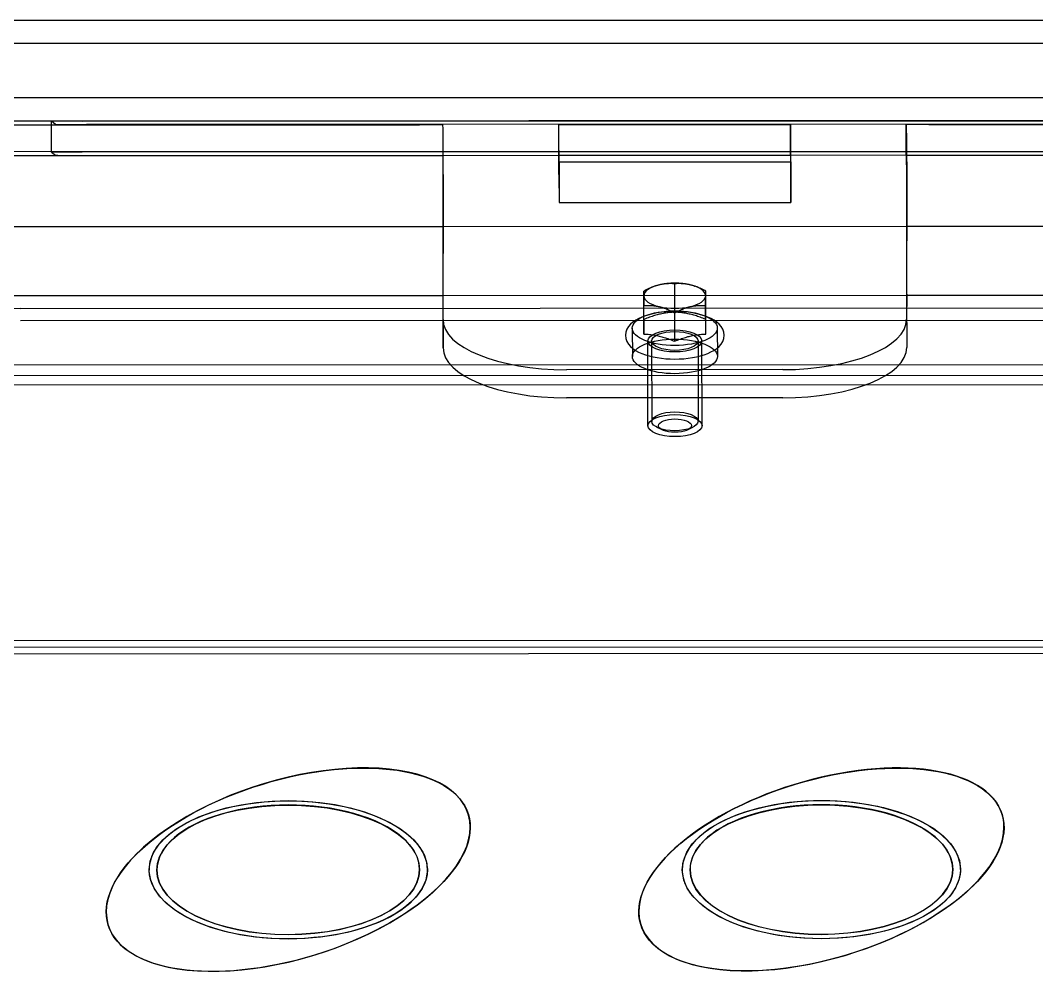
# Model space of a CAD drawing. Header units: millimetres. Extents: x 0 to 461941, y -159644 to 4828.
# Drawn here: x 230201.8 to 230267.5, y -149168.5 to -149106 of the extents above; entities that cross this region are included whole.
import ezdxf

# ---------------------------------------------------------------- set-up
doc = ezdxf.new("R2010")
doc.units = ezdxf.units.MM
doc.layers.add('AM_BOR', color=4, linetype='Continuous')
doc.layers.add('Xref Conv Decant Product Tote$0$EquipOther', color=90, linetype='Continuous')

# ---------------------------------------------------------------- blocks, each defined once
blk = doc.blocks.new('Xref Conv Decant Product Tote$0$Garvens ICS469-40 elev')
at = {"layer": 'Xref Conv Decant Product Tote$0$EquipOther', "ltscale": 0.5}
for p, q in [((438.845, 917.344), (439.355, 917.473)), ((439.083, 917.415), (440.056, 917.627)), ((439.355, 917.473), (439.878, 917.584)), ((439.878, 917.584), (440.411, 917.679)), ((440.056, 917.627), (441.071, 917.78)), ((440.411, 917.679), (440.953, 917.757)), ((440.953, 917.757), (441.501, 917.818)), ((441.071, 917.78), (442.114, 917.873)), ((441.501, 917.818), (442.055, 917.861)), ((442.055, 917.861), (442.613, 917.887)), ((442.114, 917.873), (443.172, 917.904)), ((442.613, 917.887), (443.172, 917.896)), ((443.172, 917.904), (444.229, 917.874)), ((443.172, 917.896), (443.731, 917.887)), ((443.731, 917.887), (444.287, 917.862)), ((444.229, 917.874), (445.272, 917.781)), ((444.287, 917.862), (444.84, 917.819)), ((444.84, 917.819), (445.388, 917.759)), ((445.272, 917.781), (446.286, 917.629)), ((445.388, 917.759), (445.928, 917.682)), ((445.928, 917.682), (446.459, 917.588)), ((446.286, 917.629), (447.258, 917.418)), ((446.459, 917.588), (446.979, 917.477)), ((446.979, 917.477), (447.488, 917.349)), ((473.345, 917.358), (473.855, 917.486)), ((473.583, 917.428), (474.555, 917.64)), ((473.855, 917.486), (474.377, 917.598)), ((474.377, 917.598), (474.911, 917.693)), ((474.555, 917.64), (475.571, 917.793)), ((474.911, 917.693), (475.453, 917.771)), ((475.453, 917.771), (476.001, 917.831)), ((475.571, 917.793), (476.614, 917.886)), ((476.001, 917.831), (476.555, 917.875)), ((476.555, 917.875), (477.112, 917.901)), ((476.614, 917.886), (477.672, 917.918)), ((477.112, 917.901), (477.672, 917.909)), ((477.672, 917.918), (478.729, 917.887)), ((477.672, 917.909), (478.23, 917.901)), ((478.23, 917.901), (478.787, 917.875)), ((478.729, 917.887), (479.772, 917.795)), ((478.787, 917.875), (479.34, 917.833)), ((479.34, 917.833), (479.887, 917.773)), ((479.772, 917.795), (480.786, 917.643)), ((479.887, 917.773), (480.428, 917.696)), ((480.428, 917.696), (480.959, 917.602)), ((480.786, 917.643), (481.758, 917.432)), ((480.959, 917.602), (481.479, 917.491)), ((481.479, 917.491), (481.988, 917.363)), ((481.758, 917.432), (482.673, 917.165)), ((436.549, 916.46), (437.317, 916.828)), ((436.975, 916.667), (437.414, 916.86)), ((437.317, 916.828), (438.166, 917.147)), ((437.414, 916.86), (437.873, 917.038)), ((437.873, 917.038), (438.351, 917.199)), ((438.166, 917.147), (439.083, 917.415)), ((438.351, 917.199), (438.845, 917.344)), ((447.258, 917.418), (448.174, 917.151)), ((447.488, 917.349), (447.982, 917.205)), ((447.982, 917.205), (448.458, 917.045)), ((448.174, 917.151), (449.02, 916.832)), ((448.458, 917.045), (448.915, 916.868)), ((448.915, 916.868), (449.351, 916.676)), ((449.02, 916.832), (449.786, 916.465)), ((471.049, 916.474), (471.817, 916.841)), ((471.475, 916.68), (471.914, 916.874)), ((471.817, 916.841), (472.666, 917.161)), ((471.914, 916.874), (472.373, 917.051)), ((472.373, 917.051), (472.851, 917.213)), ((472.666, 917.161), (473.583, 917.428)), ((472.851, 917.213), (473.345, 917.358)), ((481.988, 917.363), (482.481, 917.219)), ((482.481, 917.219), (482.958, 917.058)), ((482.673, 917.165), (483.52, 916.846)), ((482.958, 917.058), (483.415, 916.882)), ((483.415, 916.882), (483.851, 916.69)), ((483.52, 916.846), (484.286, 916.479)), ((435.808, 915.996), (436.17, 916.234)), ((435.872, 916.049), (436.549, 916.46)), ((436.17, 916.234), (436.56, 916.458)), ((436.56, 916.458), (436.975, 916.667)), ((449.351, 916.676), (449.764, 916.469)), ((449.764, 916.469), (450.152, 916.247)), ((449.786, 916.465), (450.461, 916.055)), ((450.152, 916.247), (450.513, 916.01)), ((454.974, 916.161), (454.974, 916.153)), ((470.308, 916.01), (470.67, 916.248)), ((470.372, 916.063), (471.049, 916.474)), ((470.67, 916.248), (471.06, 916.471)), ((471.06, 916.471), (471.475, 916.68)), ((483.851, 916.69), (484.264, 916.483)), ((484.264, 916.483), (484.652, 916.26)), ((484.286, 916.479), (484.96, 916.068)), ((484.652, 916.26), (485.013, 916.024)), ((489.435, 916.187), (489.435, 916.179)), ((434.833, 915.12), (435.297, 915.6)), ((434.914, 915.207), (435.177, 915.481)), ((435.177, 915.481), (435.476, 915.745)), ((435.297, 915.6), (435.872, 916.049)), ((435.476, 915.745), (435.808, 915.996)), ((450.461, 916.055), (451.033, 915.607)), ((450.513, 916.01), (450.842, 915.761)), ((450.842, 915.761), (451.139, 915.5)), ((451.033, 915.607), (451.495, 915.127)), ((451.139, 915.5), (451.402, 915.228)), ((469.333, 915.134), (469.797, 915.614)), ((469.414, 915.221), (469.677, 915.495)), ((469.677, 915.495), (469.976, 915.758)), ((469.797, 915.614), (470.372, 916.063)), ((469.976, 915.758), (470.308, 916.01)), ((484.96, 916.068), (485.533, 915.62)), ((485.013, 916.024), (485.342, 915.775)), ((485.342, 915.775), (485.639, 915.514)), ((485.533, 915.62), (485.995, 915.14)), ((485.639, 915.514), (485.902, 915.242)), ((434.485, 914.615), (434.833, 915.12)), ((434.498, 914.63), (434.686, 914.922)), ((434.686, 914.922), (434.914, 915.207)), ((451.402, 915.228), (451.629, 914.945)), ((451.495, 915.127), (451.839, 914.622)), ((451.629, 914.945), (451.817, 914.653)), ((468.985, 914.629), (469.333, 915.134)), ((468.998, 914.643), (469.186, 914.936)), ((469.186, 914.936), (469.414, 915.221)), ((485.902, 915.242), (486.128, 914.959)), ((485.995, 915.14), (486.339, 914.636)), ((486.128, 914.959), (486.317, 914.667)), ((434.244, 914.027), (434.35, 914.331)), ((434.261, 914.093), (434.485, 914.615)), ((434.35, 914.331), (434.498, 914.63)), ((451.817, 914.653), (451.966, 914.355)), ((451.839, 914.622), (452.061, 914.1)), ((451.966, 914.355), (452.072, 914.052)), ((468.744, 914.041), (468.85, 914.344)), ((468.761, 914.107), (468.985, 914.629)), ((468.85, 914.344), (468.998, 914.643)), ((486.317, 914.667), (486.466, 914.369)), ((486.339, 914.636), (486.561, 914.114)), ((486.466, 914.369), (486.572, 914.066)), ((434.159, 913.408), (434.18, 913.719)), ((434.163, 913.561), (434.261, 914.093)), ((434.194, 913.026), (434.163, 913.561)), ((434.18, 913.719), (434.244, 914.027)), ((452.061, 914.1), (452.155, 913.568)), ((452.072, 914.052), (452.137, 913.745)), ((452.155, 913.568), (452.122, 913.034)), ((452.137, 913.745), (452.159, 913.436)), ((468.659, 913.422), (468.68, 913.733)), ((468.663, 913.574), (468.761, 914.107)), ((468.694, 913.04), (468.663, 913.574)), ((468.68, 913.733), (468.744, 914.041)), ((486.561, 914.114), (486.655, 913.581)), ((486.572, 914.066), (486.637, 913.759)), ((486.655, 913.581), (486.622, 913.047)), ((486.637, 913.759), (486.659, 913.45)), ((434.159, 913.408), (434.159, 913.416)), ((434.233, 912.838), (434.159, 913.408)), ((434.352, 912.498), (434.194, 913.026)), ((434.451, 912.281), (434.233, 912.838)), ((434.659, 913.417), (434.659, 913.409)), ((451.659, 913.444), (451.659, 913.435)), ((452.087, 912.865), (451.87, 912.307)), ((452.122, 913.034), (451.96, 912.505)), ((452.159, 913.436), (452.087, 912.865)), ((452.159, 913.436), (452.159, 913.445)), ((468.659, 913.422), (468.659, 913.43)), ((468.733, 912.852), (468.659, 913.422)), ((468.852, 912.512), (468.694, 913.04)), ((468.951, 912.295), (468.733, 912.852)), ((469.159, 913.431), (469.159, 913.423)), ((486.159, 913.457), (486.159, 913.449)), ((486.586, 912.879), (486.37, 912.321)), ((486.622, 913.047), (486.46, 912.519)), ((486.659, 913.45), (486.586, 912.879)), ((486.659, 913.45), (486.659, 913.458)), ((434.636, 911.984), (434.352, 912.498)), ((434.808, 911.744), (434.451, 912.281)), ((451.87, 912.307), (451.516, 911.77)), ((451.96, 912.505), (451.674, 911.991)), ((469.136, 911.998), (468.852, 912.512)), ((469.308, 911.758), (468.951, 912.295)), ((486.37, 912.321), (486.016, 911.784)), ((486.46, 912.519), (486.174, 912.004)), ((435.04, 911.491), (434.636, 911.984)), ((435.291, 911.241), (434.808, 911.744)), ((451.516, 911.77), (451.033, 911.263)), ((451.674, 911.991), (451.267, 911.497)), ((469.54, 911.504), (469.136, 911.998)), ((469.791, 911.254), (469.308, 911.758)), ((486.016, 911.784), (485.533, 911.277)), ((486.174, 912.004), (485.767, 911.511)), ((435.558, 911.026), (435.04, 911.491)), ((435.888, 910.777), (435.291, 911.241)), ((436.183, 910.596), (435.558, 911.026)), ((450.746, 911.032), (450.119, 910.601)), ((451.033, 911.263), (450.436, 910.797)), ((451.267, 911.497), (450.746, 911.032)), ((470.058, 911.04), (469.54, 911.504)), ((470.388, 910.791), (469.791, 911.254)), ((470.682, 910.61), (470.058, 911.04)), ((485.246, 911.046), (484.619, 910.615)), ((485.533, 911.277), (484.936, 910.811)), ((485.767, 911.511), (485.246, 911.046)), ((431.344, 910.683), (431.345, 910.675)), ((436.588, 910.357), (435.888, 910.777)), ((436.904, 910.207), (436.183, 910.596)), ((437.374, 909.988), (436.588, 910.357)), ((437.712, 909.863), (436.904, 910.207)), ((449.396, 910.211), (448.586, 909.867)), ((449.738, 910.376), (448.952, 910.004)), ((450.119, 910.601), (449.396, 910.211)), ((450.436, 910.797), (449.738, 910.376)), ((465.883, 910.685), (465.883, 910.676)), ((471.088, 910.371), (470.388, 910.791)), ((471.404, 910.22), (470.682, 910.61)), ((471.874, 910.002), (471.088, 910.371)), ((472.212, 909.877), (471.404, 910.22)), ((483.896, 910.225), (483.086, 909.881)), ((484.238, 910.39), (483.451, 910.018)), ((484.619, 910.615), (483.896, 910.225)), ((484.936, 910.811), (484.238, 910.39)), ((438.231, 909.673), (437.374, 909.988)), ((438.594, 909.57), (437.712, 909.863)), ((439.149, 909.413), (438.231, 909.673)), ((439.54, 909.33), (438.594, 909.57)), ((447.702, 909.573), (446.755, 909.333)), ((448.094, 909.686), (447.177, 909.423)), ((448.586, 909.867), (447.702, 909.573)), ((448.952, 910.004), (448.094, 909.686)), ((472.731, 909.687), (471.874, 910.002)), ((473.094, 909.583), (472.212, 909.877)), ((473.649, 909.426), (472.731, 909.687)), ((474.04, 909.344), (473.094, 909.583)), ((482.202, 909.587), (481.255, 909.347)), ((482.594, 909.7), (481.677, 909.437)), ((483.086, 909.881), (482.202, 909.587)), ((483.451, 910.018), (482.594, 909.7)), ((440.114, 909.209), (439.149, 909.413)), ((440.534, 909.148), (439.54, 909.33)), ((441.111, 909.064), (440.114, 909.209)), ((441.565, 909.026), (440.534, 909.148)), ((442.131, 908.977), (441.111, 909.064)), ((442.617, 908.965), (441.565, 909.026)), ((443.163, 908.949), (442.131, 908.977)), ((443.676, 908.965), (442.617, 908.965)), ((444.195, 908.98), (443.163, 908.949)), ((444.728, 909.027), (443.676, 908.965)), ((445.215, 909.069), (444.195, 908.98)), ((445.759, 909.151), (444.728, 909.027)), ((446.212, 909.217), (445.215, 909.069)), ((446.755, 909.333), (445.759, 909.151)), ((447.177, 909.423), (446.212, 909.217)), ((474.614, 909.223), (473.649, 909.426)), ((475.034, 909.162), (474.04, 909.344)), ((475.611, 909.077), (474.614, 909.223)), ((476.065, 909.04), (475.034, 909.162)), ((476.631, 908.991), (475.611, 909.077)), ((477.117, 908.978), (476.065, 909.04)), ((477.663, 908.962), (476.631, 908.991)), ((478.176, 908.979), (477.117, 908.978)), ((478.695, 908.993), (477.663, 908.962)), ((479.228, 909.041), (478.176, 908.979)), ((479.715, 909.083), (478.695, 908.993)), ((480.259, 909.164), (479.228, 909.041)), ((480.712, 909.231), (479.715, 909.083)), ((481.255, 909.347), (480.259, 909.164)), ((481.677, 909.437), (480.712, 909.231)), ((563.119, 899.482), (342.12, 899.394)), ((563.12, 899.067), (342.12, 898.98)), ((342.121, 898.565), (563.121, 898.653)), ((342.121, 898.565), (563.121, 898.653)), ((327.657, 882.016), (577.657, 882.115)), ((592.621, 881.501), (312.622, 881.39)), ((595.618, 880.812), (309.619, 880.699)), ((312.631, 876.229), (437.63, 876.279)), ((467.63, 876.291), (592.63, 876.34))]:
    blk.add_line(p, q, dxfattribs=at)
at = {"layer": 'Xref Conv Decant Product Tote$0$EquipOther', "ltscale": 5.711227}
for p, q in [((450.886, 884.697), (450.894, 879.216)), ((454.386, 884.702), (454.394, 879.221))]:
    blk.add_line(p, q, dxfattribs=at)
at = {"layer": 'Xref Conv Decant Product Tote$0$EquipOther', "ltscale": 0.510453}
for p, q in [((451.82, 884.974), (451.482, 884.807)), ((453.452, 884.976), (453.791, 884.811))]:
    blk.add_line(p, q, dxfattribs=at)
at = {"layer": 'Xref Conv Decant Product Tote$0$EquipOther', "ltscale": 5.419259}
for p, q in [((451.144, 879.216), (451.137, 884.417)), ((454.144, 879.22), (454.137, 884.421))]:
    blk.add_line(p, q, dxfattribs=at)
at = {"layer": 'Xref Conv Decant Product Tote$0$EquipOther', "ltscale": 13.326329}
for p, q in [((445.655, 882.9), (459.655, 882.905)), ((445.658, 881.072), (459.658, 881.078))]:
    blk.add_line(p, q, dxfattribs=at)
at = {"layer": 'Xref Conv Decant Product Tote$0$EquipOther', "ltscale": 1.903676}
for p, q in [((449.896, 878.387), (449.893, 880.214)), ((455.396, 878.395), (455.393, 880.222)), ((467.643, 877.835), (467.64, 879.662)), ((437.675, 867.224), (437.676, 865.224)), ((460.182, 865.227), (460.182, 867.227)), ((492.979, 867.003), (492.98, 865.003))]:
    blk.add_line(p, q, dxfattribs=at)
at = {"layer": 'Xref Conv Decant Product Tote$0$EquipOther', "ltscale": 23.297194}
for p, q in [((450.518, 880.028), (450.306, 879.933)), ((450.746, 880.112), (450.518, 880.028)), ((450.988, 880.185), (450.746, 880.112)), ((451.244, 880.248), (450.988, 880.185)), ((451.511, 880.299), (451.244, 880.248)), ((451.787, 880.339), (451.511, 880.299)), ((452.071, 880.368), (451.787, 880.339)), ((452.359, 880.386), (452.071, 880.368)), ((452.649, 880.392), (452.359, 880.386)), ((452.94, 880.386), (452.649, 880.392)), ((453.228, 880.369), (452.94, 880.386)), ((453.511, 880.34), (453.228, 880.369)), ((453.787, 880.3), (453.511, 880.34)), ((454.054, 880.249), (453.787, 880.3)), ((454.309, 880.186), (454.054, 880.249)), ((454.551, 880.113), (454.309, 880.186)), ((454.779, 880.03), (454.551, 880.113)), ((454.99, 879.935), (454.779, 880.03)), ((449.646, 879.422), (449.541, 879.251)), ((449.779, 879.573), (449.646, 879.422)), ((449.935, 879.707), (449.779, 879.573)), ((450.112, 879.827), (449.935, 879.707)), ((450.306, 879.933), (450.112, 879.827)), ((455.184, 879.828), (454.99, 879.935)), ((455.359, 879.709), (455.184, 879.828)), ((455.514, 879.575), (455.359, 879.709)), ((455.647, 879.423), (455.514, 879.575)), ((455.752, 879.25), (455.647, 879.423)), ((449.471, 879.059), (449.445, 878.853)), ((449.445, 878.853), (449.468, 878.648)), ((449.468, 878.648), (449.537, 878.455)), ((449.541, 879.251), (449.471, 879.059)), ((455.748, 878.455), (455.818, 878.647)), ((455.821, 879.058), (455.752, 879.25)), ((455.818, 878.647), (455.844, 878.852)), ((455.844, 878.852), (455.821, 879.058)), ((449.537, 878.455), (449.642, 878.283)), ((449.642, 878.283), (449.774, 878.131)), ((449.774, 878.131), (449.93, 877.997)), ((449.93, 877.997), (450.105, 877.878)), ((455.177, 877.879), (455.353, 877.998)), ((455.353, 877.998), (455.51, 878.132)), ((455.51, 878.132), (455.643, 878.284)), ((455.643, 878.284), (455.748, 878.455)), ((450.105, 877.878), (450.299, 877.771)), ((450.299, 877.771), (450.51, 877.676)), ((450.51, 877.676), (450.738, 877.592)), ((450.738, 877.592), (450.98, 877.519)), ((450.98, 877.519), (451.235, 877.457)), ((451.235, 877.457), (451.502, 877.406)), ((451.502, 877.406), (451.778, 877.366)), ((451.778, 877.366), (452.061, 877.337)), ((452.061, 877.337), (452.349, 877.32)), ((452.349, 877.32), (452.639, 877.314)), ((452.639, 877.314), (452.93, 877.32)), ((452.93, 877.32), (453.218, 877.337)), ((453.218, 877.337), (453.501, 877.366)), ((453.501, 877.366), (453.778, 877.407)), ((453.778, 877.407), (454.045, 877.458)), ((454.045, 877.458), (454.301, 877.521)), ((454.301, 877.521), (454.543, 877.594)), ((454.543, 877.594), (454.771, 877.678)), ((454.771, 877.678), (454.983, 877.773)), ((454.983, 877.773), (455.177, 877.879))]:
    blk.add_line(p, q, dxfattribs=at)
at = {"layer": 'Xref Conv Decant Product Tote$0$EquipOther', "ltscale": 3.807451}
for p, q in [((437.633, 878.016), (437.641, 879.643)), ((467.64, 879.654), (467.633, 878.027)), ((437.636, 876.188), (437.643, 877.815))]:
    blk.add_line(p, q, dxfattribs=at)
at = {"layer": 'Xref Conv Decant Product Tote$0$EquipOther', "ltscale": 2.211657}
for p, q in [((450.742, 878.774), (450.647, 878.77)), ((450.833, 878.78), (450.742, 878.774)), ((450.922, 878.787), (450.833, 878.78)), ((451.009, 878.796), (450.922, 878.787)), ((451.093, 878.805), (451.009, 878.796)), ((451.175, 878.815), (451.093, 878.805)), ((451.256, 878.827), (451.175, 878.815)), ((451.336, 878.839), (451.256, 878.827)), ((451.415, 878.853), (451.336, 878.839)), ((451.493, 878.868), (451.415, 878.853)), ((451.571, 878.885), (451.493, 878.868)), ((451.649, 878.902), (451.571, 878.885)), ((451.726, 878.921), (451.649, 878.902)), ((451.804, 878.941), (451.726, 878.921)), ((451.882, 878.963), (451.804, 878.941)), ((451.961, 878.986), (451.882, 878.963)), ((452.041, 879.011), (451.961, 878.986)), ((452.122, 879.038), (452.041, 879.011)), ((452.204, 879.066), (452.122, 879.038)), ((452.288, 879.096), (452.204, 879.066)), ((452.375, 879.129), (452.288, 879.096)), ((452.463, 879.163), (452.375, 879.129)), ((452.555, 879.2), (452.463, 879.163)), ((452.649, 879.24), (452.555, 879.2)), ((452.744, 879.201), (452.649, 879.24)), ((452.835, 879.164), (452.744, 879.201)), ((452.924, 879.129), (452.835, 879.164)), ((453.01, 879.097), (452.924, 879.129)), ((453.094, 879.066), (453.01, 879.097)), ((453.176, 879.038), (453.094, 879.066)), ((453.257, 879.011), (453.176, 879.038)), ((453.337, 878.987), (453.257, 879.011)), ((453.416, 878.964), (453.337, 878.987)), ((453.494, 878.942), (453.416, 878.964)), ((453.571, 878.922), (453.494, 878.942)), ((453.649, 878.903), (453.571, 878.922)), ((453.726, 878.885), (453.649, 878.903)), ((453.803, 878.869), (453.726, 878.885)), ((453.881, 878.854), (453.803, 878.869)), ((453.96, 878.84), (453.881, 878.854)), ((454.04, 878.828), (453.96, 878.84)), ((454.121, 878.816), (454.04, 878.828)), ((454.203, 878.806), (454.121, 878.816)), ((454.287, 878.797), (454.203, 878.806)), ((454.373, 878.789), (454.287, 878.797)), ((454.462, 878.782), (454.373, 878.789)), ((454.553, 878.776), (454.462, 878.782)), ((454.647, 878.771), (454.553, 878.776)), ((450.643, 877.83), (450.738, 877.791)), ((450.738, 877.791), (450.829, 877.754)), ((450.829, 877.754), (450.917, 877.719)), ((450.917, 877.719), (451.004, 877.687)), ((451.004, 877.687), (451.088, 877.657)), ((451.088, 877.657), (451.17, 877.628)), ((451.17, 877.628), (451.251, 877.602)), ((451.251, 877.602), (451.331, 877.577)), ((451.331, 877.577), (451.409, 877.554)), ((451.409, 877.554), (451.487, 877.532)), ((451.487, 877.532), (451.565, 877.512)), ((451.565, 877.512), (451.642, 877.493)), ((451.642, 877.493), (451.719, 877.476)), ((451.719, 877.476), (451.797, 877.459)), ((451.797, 877.459), (451.875, 877.444)), ((451.875, 877.444), (451.954, 877.431)), ((451.954, 877.431), (452.033, 877.418)), ((452.033, 877.418), (452.114, 877.407)), ((452.114, 877.407), (452.197, 877.396)), ((452.197, 877.396), (452.281, 877.387)), ((452.281, 877.387), (452.367, 877.379)), ((452.367, 877.379), (452.455, 877.372)), ((452.455, 877.372), (452.547, 877.366)), ((452.547, 877.366), (452.641, 877.362)), ((452.641, 877.362), (452.736, 877.366)), ((452.736, 877.366), (452.827, 877.372)), ((452.827, 877.372), (452.916, 877.379)), ((452.916, 877.379), (453.002, 877.387)), ((453.002, 877.387), (453.087, 877.397)), ((453.087, 877.397), (453.169, 877.407)), ((453.169, 877.407), (453.25, 877.419)), ((453.25, 877.419), (453.33, 877.431)), ((453.33, 877.431), (453.409, 877.445)), ((453.409, 877.445), (453.487, 877.46)), ((453.487, 877.46), (453.565, 877.476)), ((453.565, 877.476), (453.642, 877.494)), ((453.642, 877.494), (453.72, 877.513)), ((453.72, 877.513), (453.797, 877.533)), ((453.797, 877.533), (453.876, 877.555)), ((453.876, 877.555), (453.954, 877.578)), ((453.954, 877.578), (454.034, 877.603)), ((454.034, 877.603), (454.115, 877.629)), ((454.115, 877.629), (454.198, 877.658)), ((454.198, 877.658), (454.282, 877.688)), ((454.282, 877.688), (454.368, 877.721)), ((454.368, 877.721), (454.457, 877.755)), ((454.457, 877.755), (454.548, 877.792)), ((454.548, 877.792), (454.643, 877.832))]:
    blk.add_line(p, q, dxfattribs=at)
at = {"layer": 'Xref Conv Decant Product Tote$0$EquipOther', "ltscale": 1.919984}
for p, q in [((450.647, 878.77), (450.65, 876.927)), ((452.649, 879.24), (452.652, 877.397)), ((454.647, 878.771), (454.65, 876.929)), ((450.643, 877.83), (450.646, 875.988)), ((452.641, 877.362), (452.644, 875.519)), ((454.643, 877.832), (454.646, 875.989))]:
    blk.add_line(p, q, dxfattribs=at)
at = {"layer": 'Xref Conv Decant Product Tote$0$EquipOther', "ltscale": 2.211656}
for p, q in [((450.647, 878.77), (450.647, 878.708)), ((450.647, 878.708), (450.647, 878.649)), ((450.647, 878.649), (450.647, 878.594)), ((454.647, 878.709), (454.647, 878.771)), ((454.647, 878.651), (454.647, 878.709)), ((454.647, 878.595), (454.647, 878.651)), ((450.645, 878.03), (450.644, 878)), ((450.644, 878), (450.644, 877.97)), ((450.646, 878.234), (450.645, 878.197)), ((450.645, 878.197), (450.645, 878.162)), ((450.645, 878.162), (450.645, 878.127)), ((450.645, 878.127), (450.645, 878.094)), ((450.645, 878.094), (450.645, 878.061)), ((450.645, 878.061), (450.645, 878.03)), ((450.647, 878.541), (450.646, 878.491)), ((450.646, 878.491), (450.646, 878.443)), ((450.646, 878.443), (450.646, 878.398)), ((450.646, 878.398), (450.646, 878.354)), ((450.646, 878.354), (450.646, 878.313)), ((450.646, 878.313), (450.646, 878.273)), ((450.646, 878.273), (450.646, 878.234)), ((450.647, 878.594), (450.647, 878.541)), ((454.644, 878.001), (454.645, 878.032)), ((454.644, 877.971), (454.644, 878.001)), ((454.645, 878.199), (454.646, 878.236)), ((454.645, 878.163), (454.645, 878.199)), ((454.645, 878.129), (454.645, 878.163)), ((454.645, 878.095), (454.645, 878.129)), ((454.645, 878.063), (454.645, 878.095)), ((454.645, 878.032), (454.645, 878.063)), ((454.646, 878.493), (454.647, 878.543)), ((454.646, 878.445), (454.646, 878.493)), ((454.646, 878.4), (454.646, 878.445)), ((454.646, 878.356), (454.646, 878.4)), ((454.646, 878.314), (454.646, 878.356)), ((454.646, 878.274), (454.646, 878.314)), ((454.646, 878.236), (454.646, 878.274)), ((454.647, 878.543), (454.647, 878.595)), ((450.644, 877.885), (450.643, 877.857)), ((450.643, 877.857), (450.643, 877.83)), ((450.644, 877.97), (450.644, 877.941)), ((450.644, 877.941), (450.644, 877.912)), ((450.644, 877.912), (450.644, 877.885)), ((454.643, 877.859), (454.644, 877.886)), ((454.643, 877.832), (454.643, 877.859)), ((454.644, 877.942), (454.644, 877.971)), ((454.644, 877.914), (454.644, 877.942)), ((454.644, 877.886), (454.644, 877.914))]:
    blk.add_line(p, q, dxfattribs=at)
at = {"layer": 'Xref Conv Decant Product Tote$0$EquipOther', "ltscale": 25.386847}
for p, q in [((410.996, 877.89), (494.995, 877.923)), ((494.992, 877.11), (410.992, 877.077))]:
    blk.add_line(p, q, dxfattribs=at)
at = {"layer": 'Xref Conv Decant Product Tote$0$EquipOther', "ltscale": 1.115877}
for p, q in [((452.516, 877.326), (452.471, 877.304)), ((452.561, 877.349), (452.516, 877.326)), ((452.606, 877.373), (452.561, 877.349)), ((452.652, 877.397), (452.606, 877.373)), ((452.698, 877.373), (452.652, 877.397)), ((452.743, 877.349), (452.698, 877.373)), ((452.788, 877.326), (452.743, 877.349)), ((452.832, 877.304), (452.788, 877.326)), ((450.65, 876.791), (450.649, 876.76)), ((450.649, 876.76), (450.649, 876.729)), ((450.649, 876.729), (450.649, 876.699)), ((450.649, 876.699), (450.649, 876.67)), ((450.649, 876.67), (450.649, 876.641)), ((450.696, 876.924), (450.65, 876.927)), ((450.65, 876.927), (450.65, 876.892)), ((450.65, 876.892), (450.65, 876.857)), ((450.65, 876.857), (450.65, 876.824)), ((450.65, 876.824), (450.65, 876.791)), ((450.741, 876.922), (450.696, 876.924)), ((450.786, 876.92), (450.741, 876.922)), ((450.831, 876.918), (450.786, 876.92)), ((450.874, 876.918), (450.831, 876.918)), ((450.918, 876.917), (450.874, 876.918)), ((450.96, 876.917), (450.918, 876.917)), ((451.003, 876.918), (450.96, 876.917)), ((451.045, 876.919), (451.003, 876.918)), ((451.086, 876.921), (451.045, 876.919)), ((451.128, 876.923), (451.086, 876.921)), ((451.169, 876.926), (451.128, 876.923)), ((451.21, 876.929), (451.169, 876.926)), ((451.25, 876.933), (451.21, 876.929)), ((451.291, 876.937), (451.25, 876.933)), ((451.331, 876.942), (451.291, 876.937)), ((451.371, 876.947), (451.331, 876.942)), ((451.411, 876.953), (451.371, 876.947)), ((451.451, 876.959), (451.411, 876.953)), ((451.491, 876.966), (451.451, 876.959)), ((451.531, 876.973), (451.491, 876.966)), ((451.571, 876.981), (451.531, 876.973)), ((451.611, 876.99), (451.571, 876.981)), ((451.651, 876.999), (451.611, 876.99)), ((451.691, 877.009), (451.651, 876.999)), ((451.731, 877.019), (451.691, 877.009)), ((451.771, 877.03), (451.731, 877.019)), ((451.811, 877.041), (451.771, 877.03)), ((451.851, 877.053), (451.811, 877.041)), ((451.891, 877.065), (451.851, 877.053)), ((451.931, 877.078), (451.891, 877.065)), ((451.971, 877.092), (451.931, 877.078)), ((452.012, 877.106), (451.971, 877.092)), ((452.052, 877.121), (452.012, 877.106)), ((452.093, 877.136), (452.052, 877.121)), ((452.133, 877.152), (452.093, 877.136)), ((452.174, 877.169), (452.133, 877.152)), ((452.216, 877.186), (452.174, 877.169)), ((452.257, 877.204), (452.216, 877.186)), ((452.299, 877.223), (452.257, 877.204)), ((452.342, 877.242), (452.299, 877.223)), ((452.385, 877.262), (452.342, 877.242)), ((452.428, 877.283), (452.385, 877.262)), ((452.471, 877.304), (452.428, 877.283)), ((452.876, 877.283), (452.832, 877.304)), ((452.919, 877.262), (452.876, 877.283)), ((452.962, 877.242), (452.919, 877.262)), ((453.004, 877.223), (452.962, 877.242)), ((453.046, 877.204), (453.004, 877.223)), ((453.088, 877.187), (453.046, 877.204)), ((453.129, 877.169), (453.088, 877.187)), ((453.17, 877.153), (453.129, 877.169)), ((453.211, 877.137), (453.17, 877.153)), ((453.251, 877.122), (453.211, 877.137)), ((453.291, 877.107), (453.251, 877.122)), ((453.332, 877.093), (453.291, 877.107)), ((453.372, 877.079), (453.332, 877.093)), ((453.412, 877.066), (453.372, 877.079)), ((453.452, 877.054), (453.412, 877.066)), ((453.491, 877.042), (453.452, 877.054)), ((453.531, 877.03), (453.491, 877.042)), ((453.571, 877.02), (453.531, 877.03)), ((453.611, 877.009), (453.571, 877.02)), ((453.651, 877), (453.611, 877.009)), ((453.691, 876.991), (453.651, 877)), ((453.731, 876.982), (453.691, 876.991)), ((453.771, 876.974), (453.731, 876.982)), ((453.811, 876.967), (453.771, 876.974)), ((453.851, 876.96), (453.811, 876.967)), ((453.891, 876.954), (453.851, 876.96)), ((453.931, 876.948), (453.891, 876.954)), ((453.971, 876.943), (453.931, 876.948)), ((454.011, 876.938), (453.971, 876.943)), ((454.051, 876.934), (454.011, 876.938)), ((454.092, 876.93), (454.051, 876.934)), ((454.132, 876.927), (454.092, 876.93)), ((454.173, 876.924), (454.132, 876.927)), ((454.215, 876.922), (454.173, 876.924)), ((454.256, 876.92), (454.215, 876.922)), ((454.298, 876.919), (454.256, 876.92)), ((454.34, 876.919), (454.298, 876.919)), ((454.383, 876.919), (454.34, 876.919)), ((454.426, 876.919), (454.383, 876.919)), ((454.47, 876.92), (454.426, 876.919)), ((454.514, 876.921), (454.47, 876.92)), ((454.559, 876.923), (454.514, 876.921)), ((454.604, 876.926), (454.559, 876.923)), ((454.65, 876.929), (454.604, 876.926)), ((454.649, 876.761), (454.65, 876.793)), ((454.649, 876.73), (454.649, 876.761)), ((454.649, 876.7), (454.649, 876.73)), ((454.649, 876.671), (454.649, 876.7)), ((454.649, 876.643), (454.649, 876.671)), ((454.65, 876.893), (454.65, 876.929)), ((454.65, 876.859), (454.65, 876.893)), ((454.65, 876.825), (454.65, 876.859)), ((454.65, 876.793), (454.65, 876.825)), ((450.646, 876.061), (450.646, 876.051)), ((450.646, 876.051), (450.646, 876.041)), ((450.646, 876.041), (450.646, 876.031)), ((450.646, 876.031), (450.646, 876.021)), ((450.646, 876.021), (450.646, 876.012)), ((450.646, 876.012), (450.646, 876.004)), ((450.646, 876.004), (450.646, 875.996)), ((450.648, 876.207), (450.647, 876.192)), ((450.647, 876.192), (450.647, 876.176)), ((450.647, 876.176), (450.647, 876.162)), ((450.647, 876.162), (450.647, 876.148)), ((450.647, 876.148), (450.647, 876.134)), ((450.647, 876.134), (450.647, 876.121)), ((450.647, 876.121), (450.647, 876.108)), ((450.647, 876.108), (450.647, 876.096)), ((450.647, 876.096), (450.647, 876.084)), ((450.647, 876.084), (450.647, 876.072)), ((450.647, 876.072), (450.646, 876.061)), ((450.649, 876.439), (450.648, 876.417)), ((450.648, 876.417), (450.648, 876.395)), ((450.648, 876.395), (450.648, 876.374)), ((450.648, 876.374), (450.648, 876.353)), ((450.648, 876.353), (450.648, 876.333)), ((450.648, 876.333), (450.648, 876.313)), ((450.648, 876.313), (450.648, 876.294)), ((450.648, 876.294), (450.648, 876.276)), ((450.648, 876.276), (450.648, 876.258)), ((450.648, 876.258), (450.648, 876.24)), ((450.648, 876.24), (450.648, 876.224)), ((450.648, 876.224), (450.648, 876.207)), ((450.649, 876.641), (450.649, 876.614)), ((450.649, 876.614), (450.649, 876.587)), ((450.649, 876.587), (450.649, 876.56)), ((450.649, 876.56), (450.649, 876.535)), ((450.649, 876.535), (450.649, 876.51)), ((450.649, 876.51), (450.649, 876.486)), ((450.649, 876.486), (450.649, 876.462)), ((450.649, 876.462), (450.649, 876.439)), ((454.646, 876.063), (454.647, 876.074)), ((454.646, 876.052), (454.646, 876.063)), ((454.646, 876.042), (454.646, 876.052)), ((454.646, 876.032), (454.646, 876.042)), ((454.646, 876.023), (454.646, 876.032)), ((454.646, 876.014), (454.646, 876.023)), ((454.646, 876.005), (454.646, 876.014)), ((454.646, 875.997), (454.646, 876.005)), ((454.647, 876.193), (454.648, 876.209)), ((454.647, 876.178), (454.647, 876.193)), ((454.647, 876.163), (454.647, 876.178)), ((454.647, 876.149), (454.647, 876.163)), ((454.647, 876.135), (454.647, 876.149)), ((454.647, 876.122), (454.647, 876.135)), ((454.647, 876.11), (454.647, 876.122)), ((454.647, 876.097), (454.647, 876.11)), ((454.647, 876.085), (454.647, 876.097)), ((454.647, 876.074), (454.647, 876.085)), ((454.648, 876.418), (454.649, 876.441)), ((454.648, 876.397), (454.648, 876.418)), ((454.648, 876.375), (454.648, 876.397)), ((454.648, 876.355), (454.648, 876.375)), ((454.648, 876.334), (454.648, 876.355)), ((454.648, 876.315), (454.648, 876.334)), ((454.648, 876.296), (454.648, 876.315)), ((454.648, 876.277), (454.648, 876.296)), ((454.648, 876.259), (454.648, 876.277)), ((454.648, 876.242), (454.648, 876.259)), ((454.648, 876.225), (454.648, 876.242)), ((454.648, 876.209), (454.648, 876.225)), ((454.649, 876.615), (454.649, 876.643)), ((454.649, 876.588), (454.649, 876.615)), ((454.649, 876.562), (454.649, 876.588)), ((454.649, 876.536), (454.649, 876.562)), ((454.649, 876.512), (454.649, 876.536)), ((454.649, 876.487), (454.649, 876.512)), ((454.649, 876.464), (454.649, 876.487)), ((454.649, 876.441), (454.649, 876.464)), ((450.646, 875.996), (450.646, 875.988)), ((450.646, 875.988), (450.692, 875.963)), ((450.692, 875.963), (450.737, 875.939)), ((450.737, 875.939), (450.782, 875.916)), ((450.782, 875.916), (450.826, 875.894)), ((450.826, 875.894), (450.87, 875.873)), ((450.87, 875.873), (450.913, 875.852)), ((450.913, 875.852), (450.955, 875.832)), ((450.955, 875.832), (450.998, 875.813)), ((450.998, 875.813), (451.04, 875.795)), ((451.04, 875.795), (451.081, 875.777)), ((451.081, 875.777), (451.123, 875.76)), ((451.123, 875.76), (451.164, 875.743)), ((451.164, 875.743), (451.204, 875.727)), ((451.204, 875.727), (451.245, 875.712)), ((451.245, 875.712), (451.285, 875.697)), ((451.285, 875.697), (451.325, 875.683)), ((451.325, 875.683), (451.365, 875.669)), ((451.365, 875.669), (451.405, 875.656)), ((451.405, 875.656), (451.445, 875.644)), ((451.445, 875.644), (451.485, 875.632)), ((451.485, 875.632), (451.525, 875.621)), ((451.525, 875.621), (451.565, 875.61)), ((451.565, 875.61), (451.605, 875.6)), ((451.605, 875.6), (451.645, 875.59)), ((451.645, 875.59), (451.685, 875.581)), ((451.685, 875.581), (451.725, 875.572)), ((451.725, 875.572), (451.765, 875.564)), ((451.765, 875.564), (451.805, 875.557)), ((451.805, 875.557), (451.844, 875.55)), ((451.844, 875.55), (451.884, 875.544)), ((451.884, 875.544), (451.924, 875.538)), ((451.924, 875.538), (451.964, 875.533)), ((451.964, 875.533), (452.004, 875.528)), ((452.004, 875.528), (452.045, 875.524)), ((452.045, 875.524), (452.085, 875.52)), ((452.085, 875.52), (452.126, 875.517)), ((452.126, 875.517), (452.167, 875.514)), ((452.167, 875.514), (452.208, 875.512)), ((452.208, 875.512), (452.25, 875.511)), ((452.25, 875.511), (452.292, 875.51)), ((452.292, 875.51), (452.334, 875.509)), ((452.334, 875.509), (452.377, 875.509)), ((452.377, 875.509), (452.42, 875.509)), ((452.42, 875.509), (452.463, 875.51)), ((452.463, 875.51), (452.508, 875.511)), ((452.508, 875.511), (452.552, 875.513)), ((452.552, 875.513), (452.598, 875.516)), ((452.598, 875.516), (452.644, 875.519)), ((452.644, 875.519), (452.69, 875.516)), ((452.69, 875.516), (452.735, 875.513)), ((452.735, 875.513), (452.78, 875.512)), ((452.78, 875.512), (452.824, 875.51)), ((452.824, 875.51), (452.868, 875.509)), ((452.868, 875.509), (452.911, 875.509)), ((452.911, 875.509), (452.954, 875.509)), ((452.954, 875.509), (452.996, 875.51)), ((452.996, 875.51), (453.038, 875.511)), ((453.038, 875.511), (453.08, 875.513)), ((453.08, 875.513), (453.121, 875.515)), ((453.121, 875.515), (453.163, 875.518)), ((453.163, 875.518), (453.203, 875.521)), ((453.203, 875.521), (453.244, 875.524)), ((453.244, 875.524), (453.284, 875.529)), ((453.284, 875.529), (453.325, 875.533)), ((453.325, 875.533), (453.365, 875.539)), ((453.365, 875.539), (453.405, 875.545)), ((453.405, 875.545), (453.445, 875.551)), ((453.445, 875.551), (453.485, 875.558)), ((453.485, 875.558), (453.525, 875.565)), ((453.525, 875.565), (453.565, 875.573)), ((453.565, 875.573), (453.605, 875.582)), ((453.605, 875.582), (453.645, 875.591)), ((453.645, 875.591), (453.685, 875.601)), ((453.685, 875.601), (453.725, 875.611)), ((453.725, 875.611), (453.765, 875.622)), ((453.765, 875.622), (453.805, 875.633)), ((453.805, 875.633), (453.845, 875.645)), ((453.845, 875.645), (453.885, 875.657)), ((453.885, 875.657), (453.925, 875.67)), ((453.925, 875.67), (453.965, 875.684)), ((453.965, 875.684), (454.005, 875.698)), ((454.005, 875.698), (454.046, 875.713)), ((454.046, 875.713), (454.086, 875.728)), ((454.086, 875.728), (454.127, 875.744)), ((454.127, 875.744), (454.168, 875.761)), ((454.168, 875.761), (454.209, 875.778)), ((454.209, 875.778), (454.251, 875.796)), ((454.251, 875.796), (454.293, 875.815)), ((454.293, 875.815), (454.335, 875.834)), ((454.335, 875.834), (454.378, 875.854)), ((454.378, 875.854), (454.421, 875.874)), ((454.421, 875.874), (454.465, 875.896)), ((454.465, 875.896), (454.509, 875.918)), ((454.509, 875.918), (454.554, 875.941)), ((454.554, 875.941), (454.6, 875.965)), ((454.6, 875.965), (454.646, 875.989)), ((454.646, 875.989), (454.646, 875.997))]:
    blk.add_line(p, q, dxfattribs=at)
at = {"layer": 'Xref Conv Decant Product Tote$0$EquipOther', "ltscale": 3.596206}
blk.add_line((467.643, 877.827), (467.636, 876.291), dxfattribs=at)
at = {"layer": 'Xref Conv Decant Product Tote$0$EquipOther', "ltscale": 24.178392}
blk.add_line((437.63, 876.279), (467.63, 876.291), dxfattribs=at)
at = {"layer": 'Xref Conv Decant Product Tote$0$EquipOther'}
for p, q in [((467.636, 876.291), (467.636, 876.2)), ((467.641, 868.445), (467.634, 873.56)), ((437.638, 867.62), (437.631, 872.734)), ((467.631, 872.746), (467.638, 867.632)), ((437.632, 871.8), (399.944, 871.785)), ((505.939, 871.827), (467.637, 871.812)), ((460.138, 867.629), (445.138, 867.623)), ((408.625, 867.196), (436.197, 867.22)), ((445.146, 867.25), (445.182, 867.222)), ((445.182, 867.222), (460.138, 867.227)), ((445.183, 865.222), (445.182, 867.222)), ((467.646, 867.259), (467.675, 867.236)), ((469.162, 867.233), (496.766, 867.231)), ((728, 864.972), (178, 864.972)), ((388, 864.946), (518, 864.997)), ((436.198, 865.22), (408.626, 865.196)), ((414.722, 865.178), (490.722, 865.208)), ((490.984, 864.999), (414.985, 864.969)), ((437.647, 865.247), (437.676, 865.224)), ((445.183, 865.222), (445.147, 865.25)), ((460.182, 865.227), (445.183, 865.222)), ((460.147, 865.256), (460.182, 865.227)), ((467.676, 865.236), (467.647, 865.259)), ((496.767, 865.231), (469.162, 865.233)), ((492.726, 865.205), (492.98, 865.003)), ((726.5, 863.472), (179.5, 863.472)), ((183, 859.972), (723, 859.972)), ((184.5, 858.472), (721.5, 858.472))]:
    blk.add_line(p, q, dxfattribs=at)
at = {"layer": 'Xref Conv Decant Product Tote$0$EquipOther', "ltscale": 0.029853}
blk.add_line((451.376, 875.666), (451.358, 875.672), dxfattribs=at)
at = {"layer": 'Xref Conv Decant Product Tote$0$EquipOther', "ltscale": 0.031648}
blk.add_line((453.922, 875.669), (453.941, 875.676), dxfattribs=at)
at = {"layer": 'Xref Conv Decant Product Tote$0$EquipOther', "ltscale": 5.328861}
blk.add_line((437.634, 873.548), (437.641, 868.434), dxfattribs=at)
at = {"layer": 'Xref Conv Decant Product Tote$0$EquipOther', "ltscale": 24.18181}
blk.add_line((467.637, 871.812), (437.632, 871.8), dxfattribs=at)
at = {"layer": 'Xref Conv Decant Product Tote$0$EquipOther', "ltscale": 14.278216}
for p, q in [((460.137, 870.262), (445.137, 870.256)), ((460.139, 870.261), (445.139, 870.255))]:
    blk.add_line(p, q, dxfattribs=at)
at = {"layer": 'Xref Conv Decant Product Tote$0$EquipOther', "ltscale": 0.964197}
for p, q in [((445.137, 870.256), (445.139, 870.255)), ((460.139, 870.261), (460.137, 870.262))]:
    blk.add_line(p, q, dxfattribs=at)
at = {"layer": 'Xref Conv Decant Product Tote$0$EquipOther', "ltscale": 2.506527}
for p, q in [((445.138, 867.623), (445.137, 870.256)), ((460.138, 867.629), (460.137, 870.262))]:
    blk.add_line(p, q, dxfattribs=at)
at = {"layer": 'Xref Conv Decant Product Tote$0$EquipOther', "ltscale": 1.894283}
for p, q in [((445.139, 870.255), (445.141, 868.437)), ((460.141, 868.443), (460.139, 870.261))]:
    blk.add_line(p, q, dxfattribs=at)
at = {"layer": 'Xref Conv Decant Product Tote$0$EquipOther', "ltscale": 26.19278}
blk.add_line((387.999, 866.946), (517.999, 866.997), dxfattribs=at)
at = {"layer": 'Xref Conv Decant Product Tote$0$EquipOther', "ltscale": 26.250345}
for p, q in [((490.721, 867.208), (414.721, 867.178)), ((414.984, 866.969), (490.984, 866.999))]:
    blk.add_line(p, q, dxfattribs=at)
at = {"layer": 'Xref Conv Decant Product Tote$0$EquipOther', "ltscale": 12.658134}
blk.add_line((437.675, 867.224), (437.646, 867.247), dxfattribs=at)
at = {"layer": 'Xref Conv Decant Product Tote$0$EquipOther', "ltscale": 0.041128}
blk.add_line((460.138, 867.227), (460.182, 867.227), dxfattribs=at)
at = {"layer": 'Xref Conv Decant Product Tote$0$EquipOther', "ltscale": 19.763859}
blk.add_line((460.182, 867.227), (460.146, 867.256), dxfattribs=at)
at = {"layer": 'Xref Conv Decant Product Tote$0$EquipOther', "ltscale": 25.496746}
blk.add_line((492.979, 867.003), (492.725, 867.205), dxfattribs=at)
at = {"layer": 'Xref Conv Decant Product Tote$0$EquipOther', "ltscale": 0.5}
for centre, major_axis, ratio in [((443.159, 913.422), (-11.695, -3.553), 0.471911), ((477.659, 913.436), (11.653, 3.579), 0.474107), ((443.159, 913.431), (-8.5, -0.012), 0.493404), ((477.659, 913.444), (-8.5, -0.012), 0.493404)]:
    blk.add_ellipse(centre, major_axis=major_axis, ratio=ratio, dxfattribs=at)
for centre, major_axis, ratio, start_param, end_param in [((443.159, 913.414), (-11.695, -3.553), 0.471911, 3.000159, 6.141752), ((477.659, 913.428), (11.653, 3.579), 0.474107, 6.13955, 9.281143), ((443.159, 913.422), (8.5, 0.012), 0.493404, 0.001202, 3.140817), ((477.659, 913.436), (8.5, 0.012), 0.493404, 0.001202, 3.140817), ((443.159, 913.414), (-11.695, -3.553), 0.471911, 6.141752, 9.283344), ((477.659, 913.428), (11.653, 3.579), 0.474107, 2.997957, 6.13955), ((443.159, 913.422), (8.5, 0.012), 0.493404, 3.140817, 6.284387), ((477.659, 913.436), (8.5, 0.012), 0.493404, 3.140817, 6.284387)]:
    blk.add_ellipse(centre, major_axis=major_axis, ratio=ratio, start_param=start_param, end_param=end_param, dxfattribs=at)
at = {"layer": 'Xref Conv Decant Product Tote$0$EquipOther', "ltscale": 10.466453}
for centre, major_axis in [((452.636, 884.7), (-1.75, -0.002)), ((452.644, 879.218), (1.75, 0.002))]:
    blk.add_ellipse(centre, major_axis=major_axis, ratio=0.406735, dxfattribs=at)
at = {"layer": 'Xref Conv Decant Product Tote$0$EquipOther', "ltscale": 8.971231}
for centre in [(452.637, 884.419), (452.644, 879.218)]:
    blk.add_ellipse(centre, major_axis=(-1.5, -0.002), ratio=0.406735, dxfattribs=at)
at = {"layer": 'Xref Conv Decant Product Tote$0$EquipOther', "ltscale": 6.339641}
blk.add_ellipse((452.636, 884.7), major_axis=(-1.06, -0.001), ratio=0.406735, dxfattribs=at)
at = {"layer": 'Xref Conv Decant Product Tote$0$EquipOther', "ltscale": 11.961675}
for centre, major_axis, start_param, end_param in [((445.64, 879.646), (-8, -0.011), 4.709994, 6.28079), ((459.64, 879.651), (8, 0.011), 6.28079, 7.851586), ((445.643, 877.819), (-8, -0.011), 4.709994, 6.28079), ((459.643, 877.824), (8, 0.011), 6.28079, 7.851586)]:
    blk.add_ellipse(centre, major_axis=major_axis, ratio=0.406735, start_param=start_param, end_param=end_param, dxfattribs=at)
at = {"layer": 'Xref Conv Decant Product Tote$0$EquipOther', "ltscale": 10.447481}
blk.add_ellipse((494.982, 884.418), major_axis=(8, -0.036), ratio=0.913544, start_param=4.717769, end_param=6.089725, dxfattribs=at)
at = {"layer": 'Xref Conv Decant Product Tote$0$EquipOther', "ltscale": 20.888248}
for centre, major_axis in [((452.643, 880.218), (-2.75, -0.004)), ((452.646, 878.391), (2.75, 0.004))]:
    blk.add_ellipse(centre, major_axis=major_axis, ratio=0.406735, dxfattribs=at)
at = {"layer": 'Xref Conv Decant Product Tote$0$EquipOther', "ltscale": 2.451835}
for centre in [(437.638, 874.361), (467.638, 874.373)]:
    blk.add_ellipse(centre, major_axis=(-0.002, 4), ratio=0.002188, start_param=0.418878, end_param=1.062845, dxfattribs=at)
at = {"layer": 'Xref Conv Decant Product Tote$0$EquipOther', "ltscale": 1.993529}
for major_axis, start_param, end_param in [((-2, -0.003), 5.233592, 6.28079), ((2, 0.003), 1.044802, 2.092), ((2, 0.003), 6.28079, 7.327988), ((-2, -0.003), 6.28079, 7.327988), ((2, 0.003), 5.233592, 6.28079), ((-2, -0.003), 1.044802, 2.092)]:
    blk.add_ellipse((452.648, 876.295), major_axis=major_axis, ratio=0.406735, start_param=start_param, end_param=end_param, dxfattribs=at)
at = {"layer": 'Xref Conv Decant Product Tote$0$EquipOther'}
for centre, major_axis, ratio, start_param, end_param in [((437.638, 874.361), (-0.002, 4), 0.002188, 1.062845, 1.989674), ((467.638, 874.373), (-0.002, 4), 0.002188, 1.062845, 1.989674), ((467.638, 874.373), (-0.001, 2), 0.002188, 0.418878, 1.989674), ((467.645, 869.259), (0.001, -2), 0.002188, 5.131267, 6.281439), ((437.645, 869.247), (0.002, -4), 0.002188, 5.131267, 6.281439), ((445.145, 869.25), (0.002, -4), 0.002188, 5.131267, 6.281439), ((445.145, 869.25), (0.001, -2), 0.002188, 5.662486, 6.281439), ((460.145, 869.256), (0.002, -4), 0.002188, 5.131267, 6.281439), ((467.645, 869.259), (0.002, -4), 0.002188, 5.131267, 6.281439), ((435.675, 867.223), (2, 0.001), 0.001746, 4.976377, 6.091459), ((469.675, 867.237), (-2, -0.001), 0.001746, 0.002188, 1.311185), ((435.676, 865.223), (2, 0.001), 0.001746, 4.976377, 6.285374), ((469.676, 865.237), (-2, -0.001), 0.001746, 0.002188, 1.311185), ((490.726, 865.205), (2, 0.001), 0.001746, 0.002188, 1.572985), ((490.98, 865.002), (2, 0.001), 0.001746, 4.714577, 6.285374)]:
    blk.add_ellipse(centre, major_axis=major_axis, ratio=ratio, start_param=start_param, end_param=end_param, dxfattribs=at)
at = {"layer": 'Xref Conv Decant Product Tote$0$EquipOther', "ltscale": 2.990344}
for centre, major_axis, ratio, start_param, end_param in [((437.638, 874.361), (-0.001, 2), 0.002188, 0.418878, 1.989674), ((490.725, 867.205), (2, 0.001), 0.001746, 0.002188, 1.572985), ((490.979, 867.002), (2, 0.001), 0.001746, 4.714577, 6.285374)]:
    blk.add_ellipse(centre, major_axis=major_axis, ratio=ratio, start_param=start_param, end_param=end_param, dxfattribs=at)
at = {"layer": 'Xref Conv Decant Product Tote$0$EquipOther', "ltscale": 2.189569}
for centre in [(437.645, 869.247), (460.145, 869.256)]:
    blk.add_ellipse(centre, major_axis=(0.001, -2), ratio=0.002188, start_param=5.131267, end_param=6.281439, dxfattribs=at)
at = {"layer": 'Xref Conv Decant Product Tote$0$EquipOther', "ltscale": 1.011221}
blk.add_ellipse((445.145, 869.25), major_axis=(0.001, -2), ratio=0.002188, start_param=5.131267, end_param=5.662486, dxfattribs=at)
at = {"layer": 'Xref Conv Decant Product Tote$0$EquipOther', "ltscale": 0.369071}
blk.add_ellipse((435.675, 867.223), major_axis=(2, 0.001), ratio=0.001746, start_param=6.091459, end_param=6.285374, dxfattribs=at)
blk = doc.blocks.new('Xref Conv Decant Product Tote')
at = {"layer": 'Xref Conv Decant Product Tote$0$EquipOther', "rotation": 180}
blk.add_blockref('Xref Conv Decant Product Tote$0$Garvens ICS469-40 elev', (230696.761, -148247.567), dxfattribs=at)

msp = doc.modelspace()

# ---------------------------------------------------------------- block references
msp.add_blockref('Xref Conv Decant Product Tote', (0, 0))
at = {"layer": 'AM_BOR'}
msp.add_blockref('Xref Conv Decant Product Tote', (0, 0), dxfattribs=at)

doc.saveas('drawing.dxf')
